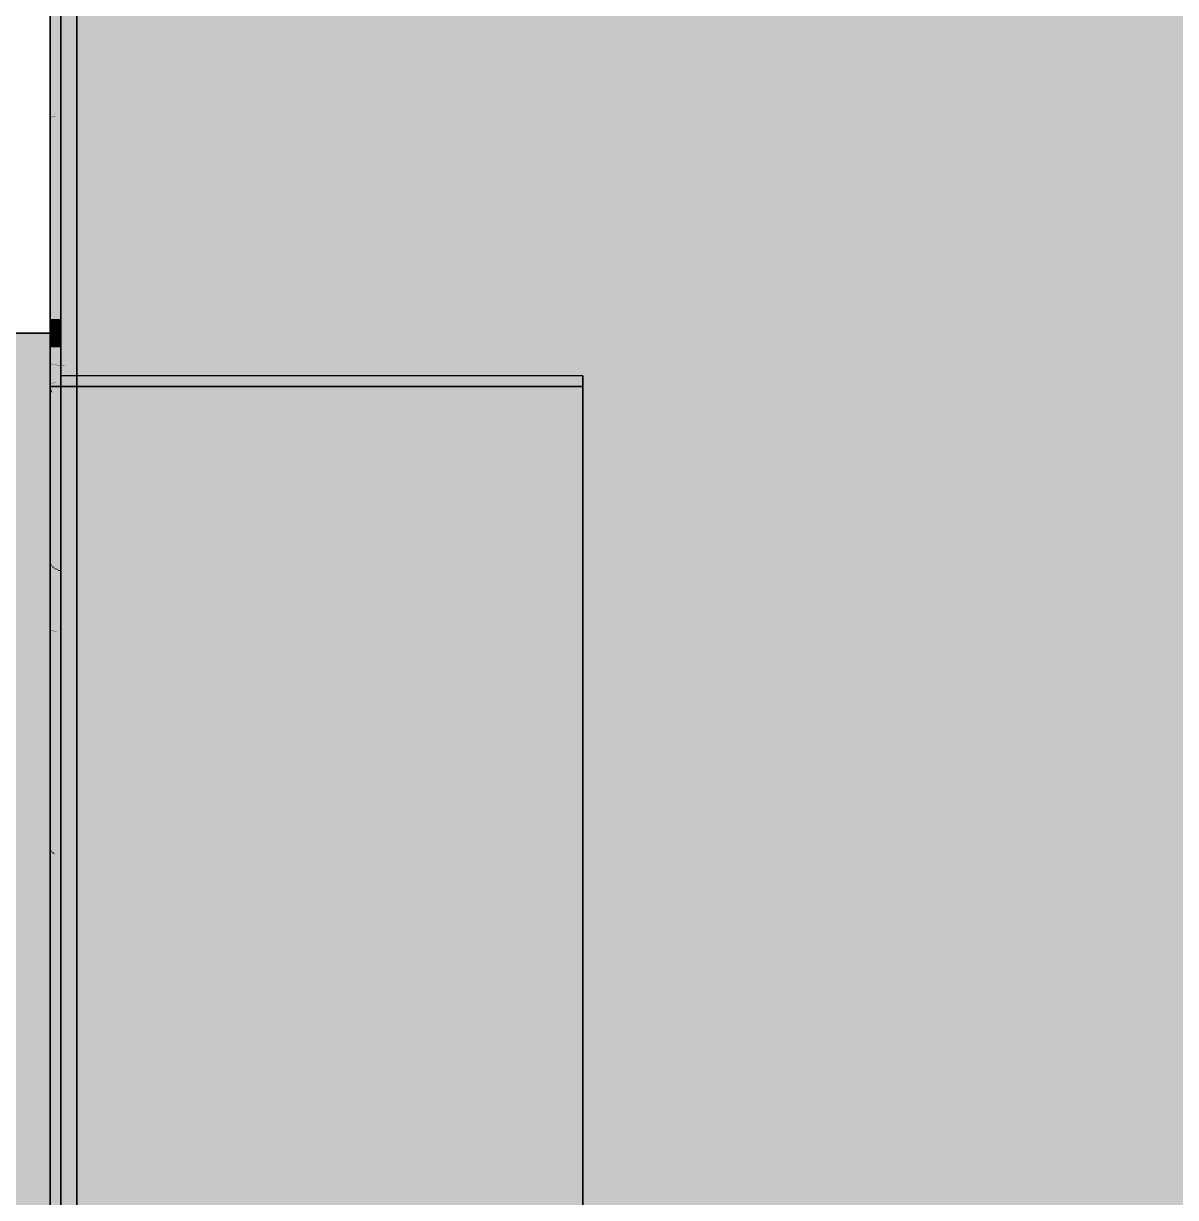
# Model space of a CAD drawing. Extents: x 0 to 756, y -25 to 420.
# Drawn here: x 324.379 to 328.705, y 301.289 to 305.696 of the extents above; entities that cross this region are included whole.
import ezdxf

# ---------------------------------------------------------------- set-up
doc = ezdxf.new("R2010")
doc.units = 0
doc.layers.get('0').update_dxf_attribs({"lineweight": 25})
doc.layers.add('0-Shading', color=7, linetype='Continuous', lineweight=25)
for name, color, linetype, lineweight, true_color in [('L_Abluft', 2, 'Continuous', 35, 0xffff00), ('L_Abluft-Shading', 2, 'Continuous', 35, 0xffff00), ('L_Schalldaempfer', 7, 'Continuous', 35, 0xababab)]:
    doc.layers.add(name, color=color, linetype=linetype, lineweight=lineweight, true_color=true_color)

# ---------------------------------------------------------------- blocks, each defined once
blk = doc.blocks.new('Shading-A0T78ONBOY', base_point=(329.6628, 313.8124))
at = {"layer": '0-Shading', "color": 7, "true_color": 0xfdfdfd}
for points in [[(324.5677, 300.356), (324.5599, 300.356), (324.5599, 313.7525)], [(324.5535, 297.1329), (324.5794, 297.1329), (324.5596, 313.0689)], [(324.5794, 297.1329), (324.5596, 313.0689), (324.5607, 313.0689)]]:
    blk.add_solid(points, dxfattribs=at)
at = {"layer": '0-Shading', "color": 7, "true_color": 0xfefefe}
for points in [[(324.5677, 300.3555), (324.5794, 313.7329), (324.5599, 313.7329)], [(324.5715, 300.3555), (324.5677, 300.3555), (324.5794, 313.7329)], [(324.5794, 300.3552), (324.5715, 300.3552), (324.5794, 313.7329)], [(324.5794, 297.1329), (324.5794, 312.9156), (324.5609, 312.9156)], [(324.4794, 304.533), (324.5194, 304.533), (324.5194, 304.5427)], [(324.4794, 304.533), (324.5194, 304.5427), (324.4794, 304.5427)], [(324.4794, 304.533), (324.5194, 304.533), (324.4794, 304.5427)], [(324.5194, 304.533), (324.5194, 304.5427), (324.4794, 304.5427)], [(324.4794, 304.533), (324.5194, 304.533), (324.5194, 304.5427)], [(324.4794, 304.533), (324.5194, 304.5427), (324.4794, 304.5427)], [(324.4794, 304.533), (324.5194, 304.533), (324.4794, 304.5427)], [(324.5194, 304.533), (324.5194, 304.5427), (324.4794, 304.5427)], [(324.4794, 304.5232), (324.5194, 304.5232), (324.5194, 304.533)], [(324.4794, 304.5232), (324.5194, 304.533), (324.4794, 304.533)], [(324.4794, 304.5232), (324.5194, 304.5232), (324.4794, 304.533)], [(324.5194, 304.5232), (324.5194, 304.533), (324.4794, 304.533)], [(324.4794, 304.5232), (324.5194, 304.5232), (324.5194, 304.533)], [(324.4794, 304.5232), (324.5194, 304.533), (324.4794, 304.533)], [(324.5194, 304.5232), (324.5194, 304.533), (324.4794, 304.533)], [(324.4794, 304.5232), (324.5194, 304.5232), (324.4794, 304.533)]]:
    blk.add_solid(points, dxfattribs=at)
at = {"layer": '0-Shading', "color": 7, "true_color": 0xffffff}
for points in [[(324.5194, 297.0729), (324.6188, 313.693), (324.5194, 313.693)], [(325.9962, 301.3666), (324.5794, 301.3666), (324.5794, 312.9156)], [(324.5194, 297.0729), (329.6187, 297.0729), (324.6015, 310.8053)], [(329.6187, 297.0729), (324.6015, 310.8053), (329.6548, 310.8053)], [(324.5794, 297.1329), (329.6241, 297.1329), (329.1324, 310.738)], [(324.5194, 304.4137), (324.563, 304.4137), (324.5194, 307.5271)], [(324.563, 304.4137), (324.5194, 307.5271), (324.5817, 307.5271)], [(325.9962, 301.3666), (327.9913, 307.3281), (325.2649, 307.3281)], [(324.563, 304.4137), (328.7083, 306.2291), (324.5739, 306.2291)], [(324.563, 304.4137), (328.7035, 304.4137), (328.7083, 306.2291)], [(324.5794, 304.4085), (328.703, 306.2265), (324.5794, 306.2265)], [(324.5794, 304.4085), (328.6982, 304.4085), (328.703, 306.2265)], [(328.7007, 305.3599), (338.6205, 305.3599), (328.7027, 306.1174)], [(338.6205, 305.3599), (328.7027, 306.1174), (339.8979, 306.1174)], [(328.6788, 297.033), (333.3067, 297.033), (340.4812, 305.3599)], [(328.6844, 297.1729), (333.5115, 297.1729), (328.706, 305.3638)], [(328.6852, 299.4678), (338.6205, 305.3599), (328.7007, 305.3599)], [(332.1299, 299.4678), (328.6852, 299.4678), (340.4812, 305.3599)], [(328.6852, 299.4678), (340.4812, 305.3599), (338.6205, 305.3599)], [(324.5194, 303.6485), (324.5583, 303.6485), (324.5194, 304.4137)], [(324.5583, 303.6485), (324.5194, 304.4137), (324.563, 304.4137)], [(324.5583, 303.6485), (328.7014, 303.6485), (324.563, 304.4137)], [(328.7014, 303.6485), (324.563, 304.4137), (328.7035, 304.4137)], [(324.5794, 303.6319), (328.6961, 303.6319), (324.5794, 304.4085)], [(328.6961, 303.6319), (324.5794, 304.4085), (328.6982, 304.4085)], [(324.5194, 304.1668), (324.585, 304.1668), (324.5194, 304.373)], [(324.585, 304.1668), (326.4794, 304.1668), (324.5194, 304.373)], [(326.4794, 304.1668), (324.5194, 304.373), (326.4794, 304.373)], [(324.5194, 304.2946), (326.4545, 304.2946), (324.5194, 304.373)], [(326.4545, 304.2946), (324.5194, 304.373), (326.4794, 304.373)], [(326.4545, 304.2946), (326.4794, 304.2946), (326.4794, 304.373)], [(324.4794, 304.1615), (326.423, 304.1615), (324.4794, 304.3329)], [(326.423, 304.1615), (324.4794, 304.3329), (326.4794, 304.3329)], [(324.4794, 304.3112), (324.4865, 304.3112), (324.4794, 304.3329)], [(324.4865, 304.3112), (326.4794, 304.3112), (324.4794, 304.3329)], [(326.4794, 304.3112), (324.4794, 304.3329), (326.4794, 304.3329)], [(324.4794, 303.6244), (324.7125, 303.6244), (324.4794, 304.3112)], [(324.7125, 303.6244), (324.4794, 304.3112), (324.4865, 304.3112)], [(324.7125, 303.6244), (326.4794, 303.6244), (324.4865, 304.3112)], [(326.4794, 303.6244), (324.4865, 304.3112), (326.4794, 304.3112)], [(324.5194, 303.6191), (326.2395, 303.6191), (324.5194, 304.2946)], [(326.2395, 303.6191), (324.5194, 304.2946), (326.4545, 304.2946)], [(326.2395, 303.6191), (326.4794, 303.6191), (326.4545, 304.2946)], [(326.423, 304.1615), (326.4794, 304.1615), (326.4794, 304.3329)], [(326.4794, 303.6191), (326.4545, 304.2946), (326.4794, 304.2946)], [(324.5194, 299.5566), (326.0519, 299.5566), (324.585, 304.1668)], [(324.5194, 299.5566), (324.585, 304.1668), (324.5194, 304.1668)], [(326.4794, 298.213), (326.4794, 304.1668), (324.585, 304.1668)], [(324.9226, 299.6002), (324.4794, 299.6002), (326.423, 304.1615)], [(324.4794, 299.6002), (326.423, 304.1615), (324.4794, 304.1615)], [(325.6584, 299.1959), (324.7896, 299.1959), (326.423, 304.1615)], [(325.5132, 298.253), (326.4794, 298.253), (326.423, 304.1615)], [(326.4794, 298.253), (326.423, 304.1615), (326.4794, 304.1615)], [(324.5194, 303.4137), (324.5569, 303.4137), (324.5194, 303.6485)], [(324.5569, 303.4137), (324.5194, 303.6485), (324.5583, 303.6485)], [(324.5569, 303.4137), (328.7008, 303.4137), (324.5583, 303.6485)], [(328.7008, 303.4137), (324.5583, 303.6485), (328.7014, 303.6485)], [(324.4794, 303.2381), (324.8395, 303.2381), (324.4794, 303.6244)], [(324.8395, 303.2381), (324.4794, 303.6244), (324.7125, 303.6244)], [(324.5194, 303.2215), (326.113, 303.2215), (324.5194, 303.6191)], [(326.113, 303.2215), (324.5194, 303.6191), (326.2395, 303.6191)], [(324.5794, 303.4085), (328.6956, 303.4085), (324.5794, 303.6319)], [(328.6956, 303.4085), (324.5794, 303.6319), (328.6961, 303.6319)], [(324.8395, 303.2381), (326.4794, 303.2381), (324.7125, 303.6244)], [(326.4794, 303.2381), (324.7125, 303.6244), (326.4794, 303.6244)], [(326.113, 303.2215), (326.4794, 303.2215), (326.2395, 303.6191)], [(326.4794, 303.2215), (326.2395, 303.6191), (326.4794, 303.6191)], [(324.5194, 302.5753), (324.5519, 302.5753), (324.5194, 303.4137)], [(324.5519, 302.5753), (324.5194, 303.4137), (324.5569, 303.4137)], [(324.5519, 302.5753), (328.6986, 302.5753), (324.5569, 303.4137)], [(328.6986, 302.5753), (324.5569, 303.4137), (328.7008, 303.4137)], [(324.5794, 302.5588), (328.6933, 302.5588), (324.5794, 303.4085)], [(328.6933, 302.5588), (324.5794, 303.4085), (328.6956, 303.4085)], [(326.0369, 299.5981), (324.4794, 299.5981), (324.8395, 303.2381)], [(324.4794, 299.5981), (324.8395, 303.2381), (324.4794, 303.2381)], [(326.1074, 299.3838), (326.4794, 303.2381), (324.8395, 303.2381)], [(326.4794, 299.3838), (326.1074, 299.3838), (326.4794, 303.2381)], [(324.9644, 299.6116), (324.5194, 299.6116), (326.113, 303.2215)], [(324.5194, 299.6116), (326.113, 303.2215), (324.5194, 303.2215)], [(326.4794, 299.5554), (324.9465, 299.5554), (326.4794, 303.2215)], [(324.9465, 299.5554), (326.4794, 303.2215), (326.113, 303.2215)], [(324.5385, 300.3434), (324.5194, 300.3434), (324.5519, 302.5753)], [(324.5194, 300.3434), (324.5519, 302.5753), (324.5194, 302.5753)], [(328.6928, 300.3409), (324.5385, 300.3409), (328.6986, 302.5753)], [(324.5385, 300.3409), (328.6986, 302.5753), (324.5519, 302.5753)], [(328.6875, 300.3543), (324.5794, 300.3543), (328.6933, 302.5588)], [(324.5794, 300.3543), (328.6933, 302.5588), (324.5794, 302.5588)], [(324.5794, 297.1329), (325.9962, 301.3666), (324.5794, 301.3666)]]:
    blk.add_solid(points, dxfattribs=at)
at = {"layer": '0-Shading', "color": 254, "true_color": 0xe2e2e2}
for points in [[(324.5091, 297.5864), (324.5087, 297.5864), (324.5235, 313.3787)], [(324.5087, 297.5864), (324.5235, 313.3787), (324.5087, 313.3787)], [(324.5172, 304.4123), (324.5087, 304.4123), (324.5143, 307.5354)], [(324.5087, 304.4123), (324.5143, 307.5354), (324.5087, 307.5354)], [(324.5172, 304.4114), (324.5238, 307.5389), (324.5143, 307.5389)], [(324.5238, 304.4114), (324.5172, 304.4114), (324.5238, 307.5389)], [(324.4794, 304.5607), (324.5194, 304.5607), (324.5194, 304.5683)], [(324.4794, 304.5607), (324.5194, 304.5683), (324.4794, 304.5683)], [(324.4794, 304.5607), (324.5194, 304.5607), (324.4794, 304.5683)], [(324.5194, 304.5607), (324.5194, 304.5683), (324.4794, 304.5683)], [(324.4794, 304.5607), (324.5194, 304.5607), (324.5194, 304.5683)], [(324.4794, 304.5607), (324.5194, 304.5683), (324.4794, 304.5683)], [(324.4794, 304.5607), (324.5194, 304.5607), (324.4794, 304.5683)], [(324.5194, 304.5607), (324.5194, 304.5683), (324.4794, 304.5683)], [(324.4794, 304.4976), (324.5194, 304.4976), (324.5194, 304.5052)], [(324.4794, 304.4976), (324.5194, 304.5052), (324.4794, 304.5052)], [(324.4794, 304.4976), (324.5194, 304.4976), (324.4794, 304.5052)], [(324.5194, 304.4976), (324.5194, 304.5052), (324.4794, 304.5052)], [(324.4794, 304.4976), (324.5194, 304.5052), (324.4794, 304.5052)], [(324.4794, 304.4976), (324.5194, 304.4976), (324.5194, 304.5052)], [(324.5194, 304.4976), (324.5194, 304.5052), (324.4794, 304.5052)], [(324.4794, 304.4976), (324.5194, 304.4976), (324.4794, 304.5052)], [(324.5172, 304.4114), (324.5087, 304.4114), (324.5087, 304.4123)], [(324.5172, 304.4114), (324.5172, 304.4123), (324.5087, 304.4123)], [(324.5179, 303.644), (324.5087, 303.644), (324.5172, 304.4114)], [(324.5087, 303.644), (324.5172, 304.4114), (324.5087, 304.4114)], [(324.5238, 304.4107), (324.5172, 304.4107), (324.5172, 304.4114)], [(324.5238, 304.4107), (324.5238, 304.4114), (324.5172, 304.4114)], [(324.5179, 303.6409), (324.5238, 304.4107), (324.5172, 304.4107)], [(324.5238, 303.6409), (324.5179, 303.6409), (324.5238, 304.4107)], [(324.5179, 303.6409), (324.5087, 303.6409), (324.5087, 303.644)], [(324.5179, 303.6409), (324.5179, 303.644), (324.5087, 303.644)], [(324.5208, 300.3529), (324.5087, 300.3529), (324.5179, 303.6409)], [(324.5087, 300.3529), (324.5179, 303.6409), (324.5087, 303.6409)], [(324.5238, 303.6389), (324.5179, 303.6389), (324.5179, 303.6409)], [(324.5238, 303.6389), (324.5238, 303.6409), (324.5179, 303.6409)], [(324.5208, 300.3537), (324.5238, 303.6389), (324.5179, 303.6389)], [(324.5238, 300.3537), (324.5208, 300.3537), (324.5238, 303.6389)]]:
    blk.add_solid(points, dxfattribs=at)
at = {"layer": '0-Shading', "color": 254, "true_color": 0xe4e4e4}
for points in [[(324.5292, 297.5801), (324.5091, 297.5801), (324.524, 313.3743)], [(324.5091, 297.5801), (324.524, 313.3743), (324.5235, 313.3743)]]:
    blk.add_solid(points, dxfattribs=at)
at = {"layer": '0-Shading', "color": 7, "true_color": 0xefefef}
for points in [[(324.5293, 297.2882), (324.5407, 313.2339), (324.524, 313.2339)], [(324.5295, 297.2882), (324.5293, 297.2882), (324.5407, 313.2339)], [(324.5335, 304.4107), (324.5238, 304.4107), (324.5283, 309.4322)], [(324.5238, 304.4107), (324.5283, 309.4322), (324.5238, 309.4322)], [(324.5335, 304.41), (324.5411, 309.4213), (324.5283, 309.4213)], [(324.5411, 304.41), (324.5335, 304.41), (324.5411, 309.4213)], [(324.4794, 304.5521), (324.5194, 304.5521), (324.5194, 304.5607)], [(324.4794, 304.5521), (324.5194, 304.5607), (324.4794, 304.5607)], [(324.4794, 304.5521), (324.5194, 304.5521), (324.4794, 304.5607)], [(324.5194, 304.5521), (324.5194, 304.5607), (324.4794, 304.5607)], [(324.4794, 304.5521), (324.5194, 304.5521), (324.5194, 304.5607)], [(324.4794, 304.5521), (324.5194, 304.5607), (324.4794, 304.5607)], [(324.4794, 304.5521), (324.5194, 304.5521), (324.4794, 304.5607)], [(324.5194, 304.5521), (324.5194, 304.5607), (324.4794, 304.5607)], [(324.4794, 304.5052), (324.5194, 304.5052), (324.5194, 304.5138)], [(324.4794, 304.5052), (324.5194, 304.5138), (324.4794, 304.5138)], [(324.4794, 304.5052), (324.5194, 304.5052), (324.4794, 304.5138)], [(324.5194, 304.5052), (324.5194, 304.5138), (324.4794, 304.5138)], [(324.4794, 304.5052), (324.5194, 304.5052), (324.5194, 304.5138)], [(324.4794, 304.5052), (324.5194, 304.5138), (324.4794, 304.5138)], [(324.5194, 304.5052), (324.5194, 304.5138), (324.4794, 304.5138)], [(324.4794, 304.5052), (324.5194, 304.5052), (324.4794, 304.5138)], [(324.5335, 304.41), (324.5238, 304.41), (324.5238, 304.4107)], [(324.5335, 304.41), (324.5335, 304.4107), (324.5238, 304.4107)], [(324.5377, 300.3553), (324.5238, 300.3553), (324.5335, 304.41)], [(324.5238, 300.3553), (324.5335, 304.41), (324.5238, 304.41)], [(324.5411, 304.4095), (324.5335, 304.4095), (324.5335, 304.41)], [(324.5411, 304.4095), (324.5411, 304.41), (324.5335, 304.41)], [(324.5377, 300.3558), (324.5411, 304.4095), (324.5335, 304.4095)], [(324.5411, 300.3558), (324.5377, 300.3558), (324.5411, 304.4095)]]:
    blk.add_solid(points, dxfattribs=at)
at = {"layer": '0-Shading', "color": 7, "true_color": 0xf5f5f5}
for points in [[(324.5534, 297.2867), (324.5295, 297.2867), (324.5415, 313.2274)], [(324.5295, 297.2867), (324.5415, 313.2274), (324.5407, 313.2274)]]:
    blk.add_solid(points, dxfattribs=at)
at = {"layer": '0-Shading', "color": 7, "true_color": 0xf9f9f9}
for points in [[(324.5535, 297.1329), (324.5596, 313.0776), (324.5416, 313.0776)], [(324.5562, 300.3559), (324.5411, 300.3559), (324.546, 309.4173)], [(324.5411, 300.3559), (324.546, 309.4173), (324.5411, 309.4173)], [(324.5562, 300.356), (324.5599, 309.406), (324.546, 309.406)], [(324.5599, 300.356), (324.5562, 300.356), (324.5599, 309.406)], [(324.4794, 304.5427), (324.5194, 304.5427), (324.5194, 304.5521)], [(324.4794, 304.5427), (324.5194, 304.5521), (324.4794, 304.5521)], [(324.4794, 304.5427), (324.5194, 304.5427), (324.4794, 304.5521)], [(324.5194, 304.5427), (324.5194, 304.5521), (324.4794, 304.5521)], [(324.4794, 304.5427), (324.5194, 304.5427), (324.5194, 304.5521)], [(324.4794, 304.5427), (324.5194, 304.5521), (324.4794, 304.5521)], [(324.4794, 304.5427), (324.5194, 304.5427), (324.4794, 304.5521)], [(324.5194, 304.5427), (324.5194, 304.5521), (324.4794, 304.5521)], [(324.4794, 304.5138), (324.5194, 304.5138), (324.5194, 304.5232)], [(324.4794, 304.5138), (324.5194, 304.5232), (324.4794, 304.5232)], [(324.4794, 304.5138), (324.5194, 304.5138), (324.4794, 304.5232)], [(324.5194, 304.5138), (324.5194, 304.5232), (324.4794, 304.5232)], [(324.4794, 304.5138), (324.5194, 304.5138), (324.5194, 304.5232)], [(324.4794, 304.5138), (324.5194, 304.5232), (324.4794, 304.5232)], [(324.5194, 304.5138), (324.5194, 304.5232), (324.4794, 304.5232)], [(324.4794, 304.5138), (324.5194, 304.5138), (324.4794, 304.5232)]]:
    blk.add_solid(points, dxfattribs=at)
at = {"layer": '0-Shading', "color": 254, "true_color": 0xd0d0d0}
for points in [[(324.5087, 297.5949), (324.5083, 297.5949), (324.4999, 308.9247)], [(324.5087, 297.5864), (324.5087, 308.9247), (324.4999, 308.9247)], [(324.5032, 304.4143), (324.4962, 304.4143), (324.5009, 307.5237)], [(324.4962, 304.4143), (324.5009, 307.5237), (324.4962, 307.5237)], [(324.5032, 304.4132), (324.5087, 307.5281), (324.5009, 307.5281)], [(324.5087, 304.4132), (324.5032, 304.4132), (324.5087, 307.5281)], [(324.4794, 304.5683), (324.5194, 304.5683), (324.5194, 304.5745)], [(324.4794, 304.5683), (324.5194, 304.5745), (324.4794, 304.5745)], [(324.4794, 304.5683), (324.5194, 304.5683), (324.4794, 304.5745)], [(324.5194, 304.5683), (324.5194, 304.5745), (324.4794, 304.5745)], [(324.4794, 304.5683), (324.5194, 304.5683), (324.5194, 304.5745)], [(324.4794, 304.5683), (324.5194, 304.5745), (324.4794, 304.5745)], [(324.4794, 304.5683), (324.5194, 304.5683), (324.4794, 304.5745)], [(324.5194, 304.5683), (324.5194, 304.5745), (324.4794, 304.5745)], [(324.4794, 304.4914), (324.5194, 304.4914), (324.5194, 304.4976)], [(324.4794, 304.4914), (324.5194, 304.4976), (324.4794, 304.4976)], [(324.4794, 304.4914), (324.5194, 304.4914), (324.4794, 304.4976)], [(324.5194, 304.4914), (324.5194, 304.4976), (324.4794, 304.4976)], [(324.4794, 304.4914), (324.5194, 304.4976), (324.4794, 304.4976)], [(324.4794, 304.4914), (324.5194, 304.4914), (324.5194, 304.4976)], [(324.5194, 304.4914), (324.5194, 304.4976), (324.4794, 304.4976)], [(324.4794, 304.4914), (324.5194, 304.4914), (324.4794, 304.4976)], [(324.5032, 304.4132), (324.4962, 304.4132), (324.4962, 304.4143)], [(324.5032, 304.4132), (324.5032, 304.4143), (324.4962, 304.4143)], [(324.5038, 303.6503), (324.4962, 303.6503), (324.5032, 304.4132)], [(324.4962, 303.6503), (324.5032, 304.4132), (324.4962, 304.4132)], [(324.5087, 304.4123), (324.5032, 304.4123), (324.5032, 304.4132)], [(324.5087, 304.4123), (324.5087, 304.4132), (324.5032, 304.4132)], [(324.5038, 303.6465), (324.5087, 304.4123), (324.5032, 304.4123)], [(324.5087, 303.6465), (324.5038, 303.6465), (324.5087, 304.4123)], [(324.5038, 303.6465), (324.4962, 303.6465), (324.4962, 303.6503)], [(324.5038, 303.6465), (324.5038, 303.6503), (324.4962, 303.6503)], [(324.504, 303.4143), (324.4962, 303.4143), (324.5038, 303.6465)], [(324.4962, 303.4143), (324.5038, 303.6465), (324.4962, 303.6465)], [(324.5087, 303.644), (324.5038, 303.644), (324.5038, 303.6465)], [(324.5087, 303.644), (324.5087, 303.6465), (324.5038, 303.6465)], [(324.504, 303.4131), (324.5087, 303.644), (324.5038, 303.644)], [(324.5087, 303.4131), (324.504, 303.4131), (324.5087, 303.644)], [(324.504, 303.4131), (324.4962, 303.4131), (324.4962, 303.4143)], [(324.504, 303.4131), (324.504, 303.4143), (324.4962, 303.4143)], [(324.5063, 300.3488), (324.4962, 300.3488), (324.504, 303.4131)], [(324.4962, 300.3488), (324.504, 303.4131), (324.4962, 303.4131)], [(324.5087, 303.4123), (324.504, 303.4123), (324.504, 303.4131)], [(324.5087, 303.4123), (324.5087, 303.4131), (324.504, 303.4131)], [(324.5063, 300.3499), (324.5087, 303.4123), (324.504, 303.4123)], [(324.5087, 300.3499), (324.5063, 300.3499), (324.5087, 303.4123)]]:
    blk.add_solid(points, dxfattribs=at)
at = {"layer": '0-Shading', "color": 254, "true_color": 0xcdcdcd}
for points in [[(324.5082, 297.8049), (324.5004, 297.8049), (324.4999, 308.9247)], [(324.4995, 305.3484), (324.4945, 305.3484), (324.4993, 306.1776)], [(324.4945, 305.3484), (324.4993, 306.1776), (324.4947, 306.1776)], [(324.4995, 305.3485), (324.5, 306.1774), (324.4993, 306.1774)], [(324.5001, 305.3485), (324.4995, 305.3485), (324.5, 306.1774)], [(324.4996, 304.3484), (324.4943, 304.3484), (324.4995, 305.3475)], [(324.4943, 304.3484), (324.4995, 305.3475), (324.4945, 305.3475)], [(324.4995, 305.3475), (324.4945, 305.3475), (324.4995, 305.3484)], [(324.4945, 305.3475), (324.4995, 305.3484), (324.4945, 305.3484)], [(324.5001, 305.3484), (324.4995, 305.3484), (324.5001, 305.3485)], [(324.4995, 305.3484), (324.5001, 305.3485), (324.4995, 305.3485)], [(324.4996, 304.3485), (324.5001, 305.3484), (324.4995, 305.3484)], [(324.5001, 304.3485), (324.4996, 304.3485), (324.5001, 305.3484)], [(324.5003, 299.8845), (324.4933, 299.8845), (324.4996, 304.3475)], [(324.4933, 299.8845), (324.4996, 304.3475), (324.4943, 304.3475)], [(324.4996, 304.3475), (324.4943, 304.3475), (324.4996, 304.3484)], [(324.4943, 304.3475), (324.4996, 304.3484), (324.4943, 304.3484)], [(324.5001, 304.3484), (324.4996, 304.3484), (324.5001, 304.3485)], [(324.4996, 304.3484), (324.5001, 304.3485), (324.4996, 304.3485)], [(324.5003, 299.8774), (324.5001, 304.3484), (324.4996, 304.3484)]]:
    blk.add_solid(points, dxfattribs=at)
at = {"layer": '0-Shading', "color": 9, "true_color": 0xbbbbbb}
for points in [[(324.4922, 304.4153), (324.4962, 307.5155), (324.4905, 307.5155)], [(324.4962, 304.4153), (324.4922, 304.4153), (324.4962, 307.5155)], [(324.4922, 304.4166), (324.487, 304.4166), (324.4905, 307.5105)], [(324.487, 304.4166), (324.4905, 307.5105), (324.487, 307.5105)], [(324.49, 305.3475), (324.4947, 306.1783), (324.4897, 306.1783)], [(324.4945, 305.3475), (324.49, 305.3475), (324.4947, 306.1783)], [(324.4945, 305.3464), (324.49, 305.3464), (324.4945, 305.3475)], [(324.49, 305.3464), (324.4945, 305.3475), (324.49, 305.3475)], [(324.4903, 304.3475), (324.4945, 305.3464), (324.49, 305.3464)], [(324.4943, 304.3475), (324.4903, 304.3475), (324.4945, 305.3464)], [(324.4794, 304.5745), (324.5194, 304.5745), (324.5194, 304.5791)], [(324.4794, 304.5745), (324.5194, 304.5791), (324.4794, 304.5791)], [(324.4794, 304.5745), (324.5194, 304.5745), (324.4794, 304.5791)], [(324.5194, 304.5745), (324.5194, 304.5791), (324.4794, 304.5791)], [(324.4794, 304.5745), (324.5194, 304.5745), (324.5194, 304.5791)], [(324.4794, 304.5745), (324.5194, 304.5791), (324.4794, 304.5791)], [(324.4794, 304.5745), (324.5194, 304.5745), (324.4794, 304.5791)], [(324.5194, 304.5745), (324.5194, 304.5791), (324.4794, 304.5791)], [(324.4794, 304.4868), (324.5194, 304.4868), (324.5194, 304.4914)], [(324.4794, 304.4868), (324.5194, 304.4914), (324.4794, 304.4914)], [(324.4794, 304.4868), (324.5194, 304.4868), (324.4794, 304.4914)], [(324.5194, 304.4868), (324.5194, 304.4914), (324.4794, 304.4914)], [(324.4794, 304.4868), (324.5194, 304.4914), (324.4794, 304.4914)], [(324.4794, 304.4868), (324.5194, 304.4868), (324.5194, 304.4914)], [(324.5194, 304.4868), (324.5194, 304.4914), (324.4794, 304.4914)], [(324.4794, 304.4868), (324.5194, 304.4868), (324.4794, 304.4914)], [(324.4922, 304.4153), (324.487, 304.4153), (324.487, 304.4166)], [(324.4922, 304.4153), (324.4922, 304.4166), (324.487, 304.4166)], [(324.4926, 303.6575), (324.487, 303.6575), (324.4922, 304.4153)], [(324.487, 303.6575), (324.4922, 304.4153), (324.487, 304.4153)], [(324.4962, 304.4143), (324.4922, 304.4143), (324.4922, 304.4153)], [(324.4962, 304.4143), (324.4962, 304.4153), (324.4922, 304.4153)], [(324.4926, 303.6531), (324.4962, 304.4143), (324.4922, 304.4143)], [(324.4962, 303.6531), (324.4926, 303.6531), (324.4962, 304.4143)], [(324.4943, 304.3465), (324.4903, 304.3465), (324.4943, 304.3475)], [(324.4903, 304.3465), (324.4943, 304.3475), (324.4903, 304.3475)], [(324.4919, 299.8859), (324.4943, 304.3465), (324.4903, 304.3465)], [(324.4933, 299.8859), (324.4919, 299.8859), (324.4943, 304.3465)], [(324.4926, 303.6531), (324.487, 303.6531), (324.487, 303.6575)], [(324.4926, 303.6531), (324.4926, 303.6575), (324.487, 303.6575)], [(324.4927, 303.4166), (324.487, 303.4166), (324.4926, 303.6531)], [(324.487, 303.4166), (324.4926, 303.6531), (324.487, 303.6531)], [(324.4962, 303.6503), (324.4926, 303.6503), (324.4926, 303.6531)], [(324.4962, 303.6503), (324.4962, 303.6531), (324.4926, 303.6531)], [(324.4927, 303.4152), (324.4962, 303.6503), (324.4926, 303.6503)], [(324.4962, 303.4152), (324.4927, 303.4152), (324.4962, 303.6503)], [(324.4927, 303.4152), (324.487, 303.4152), (324.487, 303.4166)], [(324.4927, 303.4152), (324.4927, 303.4166), (324.487, 303.4166)], [(324.4932, 302.5844), (324.487, 302.5844), (324.4927, 303.4152)], [(324.487, 302.5844), (324.4927, 303.4152), (324.487, 303.4152)], [(324.4962, 303.4143), (324.4927, 303.4143), (324.4927, 303.4152)], [(324.4962, 303.4143), (324.4962, 303.4152), (324.4927, 303.4152)], [(324.4932, 302.5796), (324.4962, 303.4143), (324.4927, 303.4143)], [(324.4962, 302.5796), (324.4932, 302.5796), (324.4962, 303.4143)], [(324.4932, 302.5796), (324.487, 302.5796), (324.487, 302.5844)], [(324.4932, 302.5796), (324.4932, 302.5844), (324.487, 302.5844)], [(324.4944, 300.343), (324.487, 300.343), (324.4932, 302.5796)], [(324.487, 300.343), (324.4932, 302.5796), (324.487, 302.5796)], [(324.4962, 302.5772), (324.4932, 302.5772), (324.4932, 302.5796)], [(324.4962, 302.5772), (324.4962, 302.5796), (324.4932, 302.5796)], [(324.4944, 300.3444), (324.4962, 302.5772), (324.4932, 302.5772)], [(324.4962, 300.3444), (324.4944, 300.3444), (324.4962, 302.5772)]]:
    blk.add_solid(points, dxfattribs=at)
at = {"layer": '0-Shading', "color": 252, "true_color": 0x858585}
for points in [[(324.4796, 304.4216), (324.4794, 304.4216), (324.4797, 307.4811)], [(324.4794, 304.4216), (324.4797, 307.4811), (324.4794, 307.4811)], [(324.4796, 305.3412), (324.4794, 305.3412), (324.4796, 306.1572)], [(324.4794, 305.3412), (324.4796, 306.1572), (324.4794, 306.1572)], [(324.4796, 305.3406), (324.4794, 305.3406), (324.4796, 305.3412)], [(324.4794, 305.3406), (324.4796, 305.3412), (324.4794, 305.3412)], [(324.4796, 304.3411), (324.4794, 304.3411), (324.4796, 305.3406)], [(324.4794, 304.3411), (324.4796, 305.3406), (324.4794, 305.3406)], [(324.4796, 304.4211), (324.4794, 304.4211), (324.4794, 304.4216)], [(324.4796, 304.4211), (324.4796, 304.4216), (324.4794, 304.4216)], [(324.4796, 303.6733), (324.4794, 303.6733), (324.4796, 304.4211)], [(324.4794, 303.6733), (324.4796, 304.4211), (324.4794, 304.4211)], [(324.4796, 304.3406), (324.4794, 304.3406), (324.4796, 304.3411)], [(324.4794, 304.3406), (324.4796, 304.3411), (324.4794, 304.3411)], [(324.4795, 299.892), (324.4794, 299.892), (324.4796, 304.3406)], [(324.4794, 299.892), (324.4796, 304.3406), (324.4794, 304.3406)], [(324.4796, 303.6718), (324.4794, 303.6718), (324.4794, 303.6733)], [(324.4796, 303.6718), (324.4796, 303.6733), (324.4794, 303.6733)], [(324.4796, 303.4216), (324.4794, 303.4216), (324.4796, 303.6718)], [(324.4794, 303.4216), (324.4796, 303.6718), (324.4794, 303.6718)], [(324.4796, 303.4211), (324.4794, 303.4211), (324.4794, 303.4216)], [(324.4796, 303.4211), (324.4796, 303.4216), (324.4794, 303.4216)], [(324.4796, 302.6002), (324.4794, 302.6002), (324.4796, 303.4211)], [(324.4794, 302.6002), (324.4796, 303.4211), (324.4794, 303.4211)], [(324.4796, 302.5989), (324.4794, 302.5989), (324.4794, 302.6002)], [(324.4796, 302.5989), (324.4796, 302.6002), (324.4794, 302.6002)], [(324.4795, 300.3214), (324.4794, 300.3214), (324.4796, 302.5989)], [(324.4794, 300.3214), (324.4796, 302.5989), (324.4794, 302.5989)]]:
    blk.add_solid(points, dxfattribs=at)
at = {"layer": '0-Shading', "color": 252, "true_color": 0x8b8b8b}
for points in [[(324.4807, 304.4211), (324.4796, 304.4211), (324.4804, 307.4857)], [(324.4796, 304.4211), (324.4804, 307.4857), (324.4797, 307.4857)], [(324.4794, 304.582), (324.5194, 304.582), (324.5194, 304.5829)], [(324.4794, 304.582), (324.5194, 304.5829), (324.4794, 304.5829)], [(324.4794, 304.582), (324.5194, 304.582), (324.4794, 304.5829)], [(324.5194, 304.582), (324.5194, 304.5829), (324.4794, 304.5829)], [(324.4794, 304.582), (324.5194, 304.582), (324.5194, 304.5829)], [(324.4794, 304.582), (324.5194, 304.5829), (324.4794, 304.5829)], [(324.5194, 304.582), (324.5194, 304.5829), (324.4794, 304.5829)], [(324.4794, 304.582), (324.5194, 304.582), (324.4794, 304.5829)], [(324.4794, 304.4829), (324.5194, 304.4829), (324.5194, 304.4839)], [(324.4794, 304.4829), (324.5194, 304.4839), (324.4794, 304.4839)], [(324.4794, 304.4829), (324.5194, 304.4829), (324.4794, 304.4839)], [(324.5194, 304.4829), (324.5194, 304.4839), (324.4794, 304.4839)], [(324.4794, 304.4829), (324.5194, 304.4839), (324.4794, 304.4839)], [(324.4794, 304.4829), (324.5194, 304.4829), (324.5194, 304.4839)], [(324.5194, 304.4829), (324.5194, 304.4839), (324.4794, 304.4839)], [(324.4794, 304.4829), (324.5194, 304.4829), (324.4794, 304.4839)], [(324.4807, 304.4196), (324.4796, 304.4196), (324.4796, 304.4211)], [(324.4807, 304.4196), (324.4807, 304.4211), (324.4796, 304.4211)], [(324.4807, 303.6718), (324.4796, 303.6718), (324.4807, 304.4196)], [(324.4796, 303.6718), (324.4807, 304.4196), (324.4796, 304.4196)], [(324.4807, 303.6668), (324.4796, 303.6668), (324.4796, 303.6718)], [(324.4807, 303.6668), (324.4807, 303.6718), (324.4796, 303.6718)], [(324.4808, 303.4211), (324.4796, 303.4211), (324.4807, 303.6668)], [(324.4796, 303.4211), (324.4807, 303.6668), (324.4796, 303.6668)], [(324.4808, 303.4196), (324.4796, 303.4196), (324.4796, 303.4211)], [(324.4808, 303.4196), (324.4808, 303.4211), (324.4796, 303.4211)], [(324.4808, 302.5989), (324.4796, 302.5989), (324.4808, 303.4196)], [(324.4796, 302.5989), (324.4808, 303.4196), (324.4796, 303.4196)], [(324.481, 300.3286), (324.4795, 300.3286), (324.4808, 302.5934)], [(324.4795, 300.3286), (324.4808, 302.5934), (324.4796, 302.5934)], [(324.4808, 302.5934), (324.4796, 302.5934), (324.4796, 302.5989)], [(324.4808, 302.5934), (324.4808, 302.5989), (324.4796, 302.5989)]]:
    blk.add_solid(points, dxfattribs=at)
at = {"layer": '0-Shading', "color": 252, "true_color": 0x929292}
for points in [[(324.4807, 304.4196), (324.4813, 307.4915), (324.4804, 307.4915)], [(324.4813, 304.4196), (324.4807, 304.4196), (324.4813, 307.4915)], [(324.4814, 305.3436), (324.482, 306.1589), (324.4812, 306.1589)], [(324.4821, 305.3436), (324.4814, 305.3436), (324.482, 306.1589)], [(324.4821, 305.3429), (324.4814, 305.3429), (324.4821, 305.3436)], [(324.4814, 305.3429), (324.4821, 305.3436), (324.4814, 305.3436)], [(324.4815, 304.3436), (324.4821, 305.3429), (324.4814, 305.3429)], [(324.4821, 304.3436), (324.4815, 304.3436), (324.4821, 305.3429)], [(324.4813, 304.4191), (324.4807, 304.4191), (324.4807, 304.4196)], [(324.4813, 304.4191), (324.4813, 304.4196), (324.4807, 304.4196)], [(324.4813, 303.6668), (324.4807, 303.6668), (324.4813, 304.4191)], [(324.4807, 303.6668), (324.4813, 304.4191), (324.4807, 304.4191)], [(324.4821, 304.343), (324.4815, 304.343), (324.4821, 304.3436)], [(324.4815, 304.343), (324.4821, 304.3436), (324.4815, 304.3436)], [(324.4823, 299.893), (324.4821, 304.343), (324.4815, 304.343)], [(324.4825, 299.893), (324.4823, 299.893), (324.4821, 304.343)], [(324.4813, 303.6653), (324.4807, 303.6653), (324.4807, 303.6668)], [(324.4813, 303.6653), (324.4813, 303.6668), (324.4807, 303.6668)], [(324.4808, 303.4196), (324.4813, 303.6653), (324.4807, 303.6653)], [(324.4813, 303.4196), (324.4808, 303.4196), (324.4813, 303.6653)], [(324.4813, 303.4191), (324.4808, 303.4191), (324.4808, 303.4196)], [(324.4813, 303.4191), (324.4813, 303.4196), (324.4808, 303.4196)], [(324.4813, 302.5934), (324.4808, 302.5934), (324.4813, 303.4191)], [(324.4808, 302.5934), (324.4813, 303.4191), (324.4808, 303.4191)], [(324.4813, 302.5921), (324.4808, 302.5921), (324.4808, 302.5934)], [(324.4813, 302.5921), (324.4813, 302.5934), (324.4808, 302.5934)], [(324.481, 300.3294), (324.4813, 302.5921), (324.4808, 302.5921)], [(324.4813, 300.3294), (324.481, 300.3294), (324.4813, 302.5921)]]:
    blk.add_solid(points, dxfattribs=at)
at = {"layer": '0-Shading', "color": 253, "true_color": 0xa4a4a4}
for points in [[(324.4845, 304.4191), (324.4813, 304.4191), (324.4835, 307.4961)], [(324.4813, 304.4191), (324.4835, 307.4961), (324.4813, 307.4961)], [(324.4845, 304.4177), (324.487, 307.5015), (324.4835, 307.5015)], [(324.487, 304.4177), (324.4845, 304.4177), (324.487, 307.5015)], [(324.4821, 305.3448), (324.4851, 306.1594), (324.482, 306.1594)], [(324.4849, 305.3448), (324.4821, 305.3448), (324.4851, 306.1594)], [(324.4849, 305.3436), (324.4821, 305.3436), (324.4849, 305.3448)], [(324.4821, 305.3436), (324.4849, 305.3448), (324.4821, 305.3448)], [(324.4846, 304.3447), (324.4821, 304.3447), (324.4849, 305.3436)], [(324.4821, 304.3447), (324.4849, 305.3436), (324.4821, 305.3436)], [(324.4794, 304.5791), (324.5194, 304.5791), (324.5194, 304.582)], [(324.4794, 304.5791), (324.5194, 304.582), (324.4794, 304.582)], [(324.4794, 304.5791), (324.5194, 304.5791), (324.4794, 304.582)], [(324.5194, 304.5791), (324.5194, 304.582), (324.4794, 304.582)], [(324.4794, 304.5791), (324.5194, 304.5791), (324.5194, 304.582)], [(324.4794, 304.5791), (324.5194, 304.582), (324.4794, 304.582)], [(324.4794, 304.5791), (324.5194, 304.5791), (324.4794, 304.582)], [(324.5194, 304.5791), (324.5194, 304.582), (324.4794, 304.582)], [(324.4794, 304.4839), (324.5194, 304.4839), (324.5194, 304.4868)], [(324.4794, 304.4839), (324.5194, 304.4868), (324.4794, 304.4868)], [(324.4794, 304.4839), (324.5194, 304.4839), (324.4794, 304.4868)], [(324.5194, 304.4839), (324.5194, 304.4868), (324.4794, 304.4868)], [(324.4794, 304.4839), (324.5194, 304.4868), (324.4794, 304.4868)], [(324.4794, 304.4839), (324.5194, 304.4839), (324.5194, 304.4868)], [(324.5194, 304.4839), (324.5194, 304.4868), (324.4794, 304.4868)], [(324.4794, 304.4839), (324.5194, 304.4839), (324.4794, 304.4868)], [(324.4845, 304.4177), (324.4813, 304.4177), (324.4813, 304.4191)], [(324.4845, 304.4177), (324.4845, 304.4191), (324.4813, 304.4191)], [(324.4848, 303.6653), (324.4813, 303.6653), (324.4845, 304.4177)], [(324.4813, 303.6653), (324.4845, 304.4177), (324.4813, 304.4177)], [(324.487, 304.4166), (324.4845, 304.4166), (324.4845, 304.4177)], [(324.487, 304.4166), (324.487, 304.4177), (324.4845, 304.4177)], [(324.4848, 303.6605), (324.487, 304.4166), (324.4845, 304.4166)], [(324.487, 303.6605), (324.4848, 303.6605), (324.487, 304.4166)], [(324.4846, 304.3436), (324.4821, 304.3436), (324.4846, 304.3447)], [(324.4821, 304.3436), (324.4846, 304.3447), (324.4821, 304.3447)], [(324.4825, 299.893), (324.4846, 304.3436), (324.4821, 304.3436)], [(324.4835, 299.893), (324.4825, 299.893), (324.4846, 304.3436)], [(324.4848, 303.6605), (324.4813, 303.6605), (324.4813, 303.6653)], [(324.4848, 303.6605), (324.4848, 303.6653), (324.4813, 303.6653)], [(324.4849, 303.4191), (324.4813, 303.4191), (324.4848, 303.6605)], [(324.4813, 303.4191), (324.4848, 303.6605), (324.4813, 303.6605)], [(324.487, 303.6575), (324.4848, 303.6575), (324.4848, 303.6605)], [(324.487, 303.6575), (324.487, 303.6605), (324.4848, 303.6605)], [(324.4849, 303.4175), (324.487, 303.6575), (324.4848, 303.6575)], [(324.487, 303.4175), (324.4849, 303.4175), (324.487, 303.6575)], [(324.4849, 303.4175), (324.4813, 303.4175), (324.4813, 303.4191)], [(324.4849, 303.4175), (324.4849, 303.4191), (324.4813, 303.4191)], [(324.4851, 302.5921), (324.4813, 302.5921), (324.4849, 303.4175)], [(324.4813, 302.5921), (324.4849, 303.4175), (324.4813, 303.4175)], [(324.487, 303.4166), (324.4849, 303.4166), (324.4849, 303.4175)], [(324.487, 303.4166), (324.487, 303.4175), (324.4849, 303.4175)], [(324.4851, 302.5869), (324.487, 303.4166), (324.4849, 303.4166)], [(324.487, 302.5869), (324.4851, 302.5869), (324.487, 303.4166)], [(324.4851, 302.5869), (324.4813, 302.5869), (324.4813, 302.5921)], [(324.4851, 302.5869), (324.4851, 302.5921), (324.4813, 302.5921)], [(324.4859, 300.3359), (324.4813, 300.3359), (324.4851, 302.5869)], [(324.4813, 300.3359), (324.4851, 302.5869), (324.4813, 302.5869)], [(324.487, 302.5844), (324.4851, 302.5844), (324.4851, 302.5869)], [(324.487, 302.5844), (324.487, 302.5869), (324.4851, 302.5869)], [(324.4859, 300.3375), (324.487, 302.5844), (324.4851, 302.5844)], [(324.487, 300.3375), (324.4859, 300.3375), (324.487, 302.5844)]]:
    blk.add_solid(points, dxfattribs=at)
at = {"layer": '0-Shading', "color": 252, "true_color": 0x909090}
for points in [[(324.4814, 305.3429), (324.4796, 305.3429), (324.4812, 306.1577)], [(324.4796, 305.3429), (324.4812, 306.1577), (324.4796, 306.1577)], [(324.4814, 305.3412), (324.4796, 305.3412), (324.4814, 305.3429)], [(324.4796, 305.3412), (324.4814, 305.3429), (324.4796, 305.3429)], [(324.4815, 304.343), (324.4796, 304.343), (324.4814, 305.3412)], [(324.4796, 304.343), (324.4814, 305.3412), (324.4796, 305.3412)], [(324.4823, 299.8929), (324.4795, 299.8929), (324.4815, 304.3411)], [(324.4795, 299.8929), (324.4815, 304.3411), (324.4796, 304.3411)], [(324.4815, 304.3411), (324.4796, 304.3411), (324.4815, 304.343)], [(324.4796, 304.3411), (324.4815, 304.343), (324.4796, 304.343)]]:
    blk.add_solid(points, dxfattribs=at)
at = {"layer": '0-Shading', "color": 253, "true_color": 0xb0b0b0}
for points in [[(324.49, 305.3464), (324.4849, 305.3464), (324.4897, 306.1796)], [(324.4849, 305.3464), (324.4897, 306.1796), (324.4851, 306.1796)], [(324.4903, 304.3465), (324.4846, 304.3465), (324.49, 305.3448)], [(324.4846, 304.3465), (324.49, 305.3448), (324.4849, 305.3448)], [(324.49, 305.3448), (324.4849, 305.3448), (324.49, 305.3464)], [(324.4849, 305.3448), (324.49, 305.3464), (324.4849, 305.3464)], [(324.4918, 299.8924), (324.4835, 299.8924), (324.4903, 304.3447)], [(324.4835, 299.8924), (324.4903, 304.3447), (324.4846, 304.3447)], [(324.4903, 304.3447), (324.4846, 304.3447), (324.4903, 304.3465)], [(324.4846, 304.3447), (324.4903, 304.3465), (324.4846, 304.3465)]]:
    blk.add_solid(points, dxfattribs=at)
blk = doc.blocks.new('Shading-A0T78OO3OY', base_point=(321.4794, 300.9388))
at = {"layer": 'L_Abluft-Shading', "color": 2, "true_color": 0xffff00}
for points in [[(323.4883, 304.2284), (324.4794, 304.2284), (323.4794, 304.533)], [(324.4794, 304.2284), (323.4794, 304.533), (324.4794, 304.533)], [(323.5068, 303.5981), (324.4794, 303.5981), (323.4883, 304.2284)], [(324.4794, 303.5981), (323.4883, 304.2284), (324.4794, 304.2284)], [(323.7503, 303.1552), (324.4794, 303.1552), (323.7503, 303.5981)], [(324.4794, 303.1552), (323.7503, 303.5981), (324.4794, 303.5981)], [(324.4794, 299.7879), (323.7503, 299.7879), (324.4794, 303.1552)], [(323.7503, 299.7879), (324.4794, 303.1552), (323.7503, 303.1552)]]:
    blk.add_solid(points, dxfattribs=at)
blk = doc.blocks.new('3D-Objekt-A0T78OT1OY', base_point=(324.4794, 296.533))
at = {"color": 0, "lineweight": -2}
for p, q in [((324.4794, 313.8329), (324.4794, 297.1329)), ((324.4794, 297.1329), (324.4794, 313.8329)), ((324.5794, 297.0329), (324.5794, 313.7329)), ((324.5794, 313.7329), (324.5794, 297.1329)), ((324.5194, 313.6929), (324.5194, 297.0729)), ((324.5194, 313.6929), (324.5194, 297.1729)), ((324.4794, 304.5829), (324.4794, 304.582)), ((324.5194, 304.5829), (324.4794, 304.5829)), ((324.4794, 304.5829), (324.4794, 304.582)), ((324.5194, 304.5829), (324.4794, 304.5829)), ((324.4794, 304.5829), (324.4794, 304.582)), ((324.4794, 304.5829), (324.4794, 304.582)), ((324.4794, 304.582), (324.4794, 304.5791)), ((324.4794, 304.582), (324.4794, 304.5791)), ((324.4794, 304.582), (324.4794, 304.5791)), ((324.4794, 304.582), (324.4794, 304.5791)), ((324.4794, 304.5791), (324.4794, 304.5745)), ((324.4794, 304.5791), (324.4794, 304.5745)), ((324.4794, 304.5791), (324.4794, 304.5745)), ((324.4794, 304.5791), (324.4794, 304.5745)), ((324.4794, 304.5745), (324.4794, 304.5683)), ((324.4794, 304.5745), (324.4794, 304.5683)), ((324.4794, 304.5745), (324.4794, 304.5683)), ((324.4794, 304.5745), (324.4794, 304.5683)), ((324.4794, 304.5683), (324.4794, 304.5607)), ((324.4794, 304.5683), (324.4794, 304.5607)), ((324.4794, 304.5683), (324.4794, 304.5607)), ((324.4794, 304.5683), (324.4794, 304.5607)), ((324.4794, 304.5607), (324.4794, 304.5521)), ((324.4794, 304.5607), (324.4794, 304.5521)), ((324.4794, 304.5607), (324.4794, 304.5521)), ((324.4794, 304.5607), (324.4794, 304.5521)), ((324.5194, 304.582), (324.5194, 304.5829)), ((324.5194, 304.582), (324.5194, 304.5829)), ((324.5194, 304.582), (324.5194, 304.5829)), ((324.5194, 304.582), (324.5194, 304.5829)), ((324.5194, 304.5791), (324.5194, 304.582)), ((324.5194, 304.5791), (324.5194, 304.582)), ((324.5194, 304.5791), (324.5194, 304.582)), ((324.5194, 304.5791), (324.5194, 304.582)), ((324.5194, 304.5745), (324.5194, 304.5791)), ((324.5194, 304.5745), (324.5194, 304.5791)), ((324.5194, 304.5745), (324.5194, 304.5791)), ((324.5194, 304.5745), (324.5194, 304.5791)), ((324.5194, 304.5683), (324.5194, 304.5745)), ((324.5194, 304.5683), (324.5194, 304.5745)), ((324.5194, 304.5683), (324.5194, 304.5745)), ((324.5194, 304.5683), (324.5194, 304.5745)), ((324.5194, 304.5607), (324.5194, 304.5683)), ((324.5194, 304.5607), (324.5194, 304.5683)), ((324.5194, 304.5607), (324.5194, 304.5683)), ((324.5194, 304.5607), (324.5194, 304.5683)), ((324.5194, 304.5521), (324.5194, 304.5607)), ((324.5194, 304.5521), (324.5194, 304.5607)), ((324.5194, 304.5521), (324.5194, 304.5607)), ((324.5194, 304.5521), (324.5194, 304.5607)), ((324.4794, 304.5521), (324.4794, 304.5427)), ((324.4794, 304.5521), (324.4794, 304.5427)), ((324.4794, 304.5521), (324.4794, 304.5427)), ((324.4794, 304.5521), (324.4794, 304.5427)), ((324.4794, 304.5427), (324.4794, 304.5329)), ((324.4794, 304.5427), (324.4794, 304.5329)), ((324.4794, 304.5427), (324.4794, 304.5329)), ((324.4794, 304.5427), (324.4794, 304.5329)), ((324.4794, 304.5329), (324.4794, 304.5232)), ((324.4794, 304.5329), (324.4794, 304.5232)), ((324.4794, 304.5329), (324.4794, 304.5232)), ((324.4794, 304.5329), (324.4794, 304.5232)), ((324.4794, 304.5232), (324.4794, 304.5138)), ((324.4794, 304.5232), (324.4794, 304.5138)), ((324.4794, 304.5232), (324.4794, 304.5138)), ((324.4794, 304.5232), (324.4794, 304.5138)), ((324.5194, 304.5427), (324.5194, 304.5521)), ((324.5194, 304.5427), (324.5194, 304.5521)), ((324.5194, 304.5427), (324.5194, 304.5521)), ((324.5194, 304.5427), (324.5194, 304.5521)), ((324.5194, 304.5329), (324.5194, 304.5427)), ((324.5194, 304.5329), (324.5194, 304.5427)), ((324.5194, 304.5329), (324.5194, 304.5427)), ((324.5194, 304.5329), (324.5194, 304.5427)), ((324.5194, 304.5232), (324.5194, 304.5329)), ((324.5194, 304.5232), (324.5194, 304.5329)), ((324.5194, 304.5232), (324.5194, 304.5329)), ((324.5194, 304.5232), (324.5194, 304.5329)), ((324.5194, 304.5138), (324.5194, 304.5232)), ((324.5194, 304.5138), (324.5194, 304.5232)), ((324.5194, 304.5138), (324.5194, 304.5232)), ((324.5194, 304.5138), (324.5194, 304.5232)), ((324.4794, 304.5138), (324.4794, 304.5052)), ((324.4794, 304.5138), (324.4794, 304.5052)), ((324.4794, 304.5138), (324.4794, 304.5052)), ((324.4794, 304.5138), (324.4794, 304.5052)), ((324.4794, 304.5052), (324.4794, 304.4976)), ((324.4794, 304.5052), (324.4794, 304.4976)), ((324.4794, 304.5052), (324.4794, 304.4976)), ((324.4794, 304.5052), (324.4794, 304.4976)), ((324.4794, 304.4976), (324.4794, 304.4914)), ((324.4794, 304.4976), (324.4794, 304.4914)), ((324.4794, 304.4976), (324.4794, 304.4914)), ((324.4794, 304.4976), (324.4794, 304.4914)), ((324.4794, 304.4914), (324.4794, 304.4868)), ((324.4794, 304.4914), (324.4794, 304.4868)), ((324.4794, 304.4914), (324.4794, 304.4868)), ((324.4794, 304.4914), (324.4794, 304.4868)), ((324.4794, 304.4868), (324.4794, 304.4839)), ((324.4794, 304.4868), (324.4794, 304.4839)), ((324.4794, 304.4868), (324.4794, 304.4839)), ((324.4794, 304.4868), (324.4794, 304.4839)), ((324.4794, 304.4839), (324.4794, 304.4829)), ((324.4794, 304.4839), (324.4794, 304.4829)), ((324.4794, 304.4839), (324.4794, 304.4829)), ((324.4794, 304.4839), (324.4794, 304.4829)), ((324.4794, 304.4829), (324.5194, 304.4829)), ((324.4794, 304.4829), (324.5194, 304.4829)), ((324.5194, 304.5052), (324.5194, 304.5138)), ((324.5194, 304.5052), (324.5194, 304.5138)), ((324.5194, 304.5052), (324.5194, 304.5138)), ((324.5194, 304.5052), (324.5194, 304.5138)), ((324.5194, 304.4976), (324.5194, 304.5052)), ((324.5194, 304.4976), (324.5194, 304.5052)), ((324.5194, 304.4976), (324.5194, 304.5052)), ((324.5194, 304.4976), (324.5194, 304.5052)), ((324.5194, 304.4914), (324.5194, 304.4976)), ((324.5194, 304.4914), (324.5194, 304.4976)), ((324.5194, 304.4914), (324.5194, 304.4976)), ((324.5194, 304.4914), (324.5194, 304.4976)), ((324.5194, 304.4868), (324.5194, 304.4914)), ((324.5194, 304.4868), (324.5194, 304.4914)), ((324.5194, 304.4868), (324.5194, 304.4914)), ((324.5194, 304.4868), (324.5194, 304.4914)), ((324.5194, 304.4839), (324.5194, 304.4868)), ((324.5194, 304.4839), (324.5194, 304.4868)), ((324.5194, 304.4839), (324.5194, 304.4868)), ((324.5194, 304.4839), (324.5194, 304.4868)), ((324.5194, 304.4829), (324.5194, 304.4839)), ((324.5194, 304.4829), (324.5194, 304.4839)), ((324.5194, 304.4829), (324.5194, 304.4839)), ((324.5194, 304.4829), (324.5194, 304.4839)), ((324.5194, 304.3729), (324.5194, 298.2129)), ((326.4794, 304.3729), (324.5194, 304.3729)), ((324.5194, 304.3729), (324.5194, 304.3729)), ((324.5194, 304.3729), (324.5194, 298.2129)), ((326.4794, 304.3729), (324.5194, 304.3729)), ((326.4794, 298.2129), (326.4794, 304.3729)), ((326.4794, 304.3729), (326.4794, 304.3729)), ((326.4794, 304.3729), (326.4794, 298.2129)), ((324.4794, 304.3329), (324.4794, 298.2529)), ((326.4794, 304.3329), (324.4794, 304.3329)), ((324.4794, 304.3329), (324.4794, 304.3329)), ((324.4794, 304.3329), (324.4794, 298.2529)), ((324.4794, 304.3329), (326.4794, 304.3329)), ((326.4794, 298.2529), (326.4794, 304.3329)), ((326.4794, 298.2529), (326.4794, 304.3329)), ((326.4794, 304.3329), (326.4794, 304.3329))]:
    blk.add_line(p, q, dxfattribs=at)
blk = doc.blocks.new('Rohrübergang  symmetrisch-A0T78OTJOY', base_point=(321.4794, 298.0529))
at = {"color": 0, "linetype": 'ByBlock', "lineweight": -2, "ltscale": 0.35}
for q in [(323.4794, 304.5329), (324.4794, 298.0529)]:
    blk.add_line((324.4794, 304.5329), q, dxfattribs=at)
blk = doc.blocks.new('Polygon-A0T78P1JOY', base_point=(324.5194, 297.0729))
at = {"color": 0, "linetype": 'ByBlock', "lineweight": -2, "ltscale": 0.35}
blk.add_line((324.5194, 297.0729), (324.5194, 313.7929), dxfattribs=at)

msp = doc.modelspace()

# ---------------------------------------------------------------- block references
msp.add_blockref('Shading-A0T78ONBOY', (329.6628, 313.8124))
at = {"linetype": 'Continuous', "ltscale": 1.25}
msp.add_blockref('3D-Objekt-A0T78OT1OY', (324.4794, 296.533), dxfattribs=at)
at = {"layer": 'L_Abluft'}
msp.add_blockref('Shading-A0T78OO3OY', (321.4794, 300.9388), dxfattribs=at)
at = {"layer": 'L_Abluft', "ltscale": 0.35}
msp.add_blockref('Rohrübergang  symmetrisch-A0T78OTJOY', (321.4794, 298.0529), dxfattribs=at)
at = {"layer": 'L_Schalldaempfer', "ltscale": 0.35}
msp.add_blockref('Polygon-A0T78P1JOY', (324.5194, 297.0729), dxfattribs=at)

doc.saveas('drawing.dxf')
